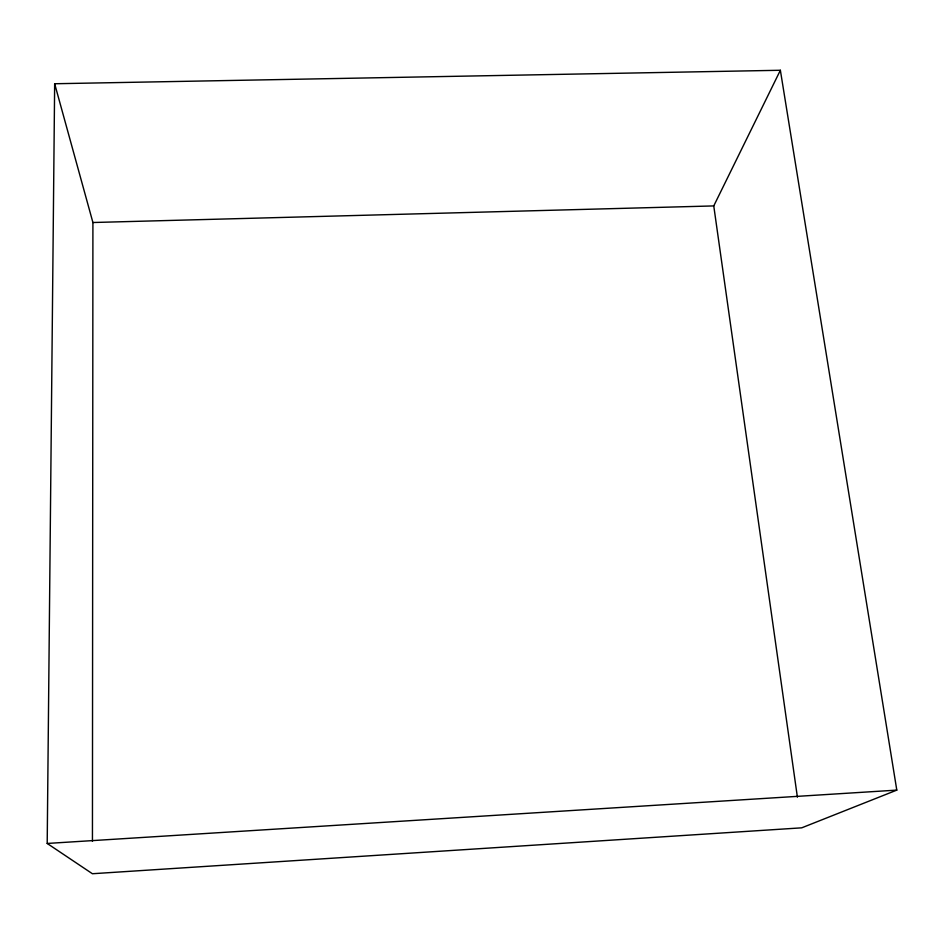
<?xml version="1.0" encoding="UTF-8"?>
<svg xmlns="http://www.w3.org/2000/svg" width="944" height="944" viewBox="0 0 944 944"><rect width="100%" height="100%" fill="white"/><g stroke="black" fill="none" stroke-linecap="round" stroke-linejoin="round"><path stroke-width="1.42" d="M92.441 841.328L92.913 222.513L54.658 83.745L780.369 70.269L896.8 790.116L801.727 827.829L92.406 873.731L47.2 843.452L54.658 83.745M797.397 797.173L713.758 205.922L780.369 70.269M47.2 843.452L896.8 790.116M92.913 222.513L713.758 205.922"/></g></svg>
